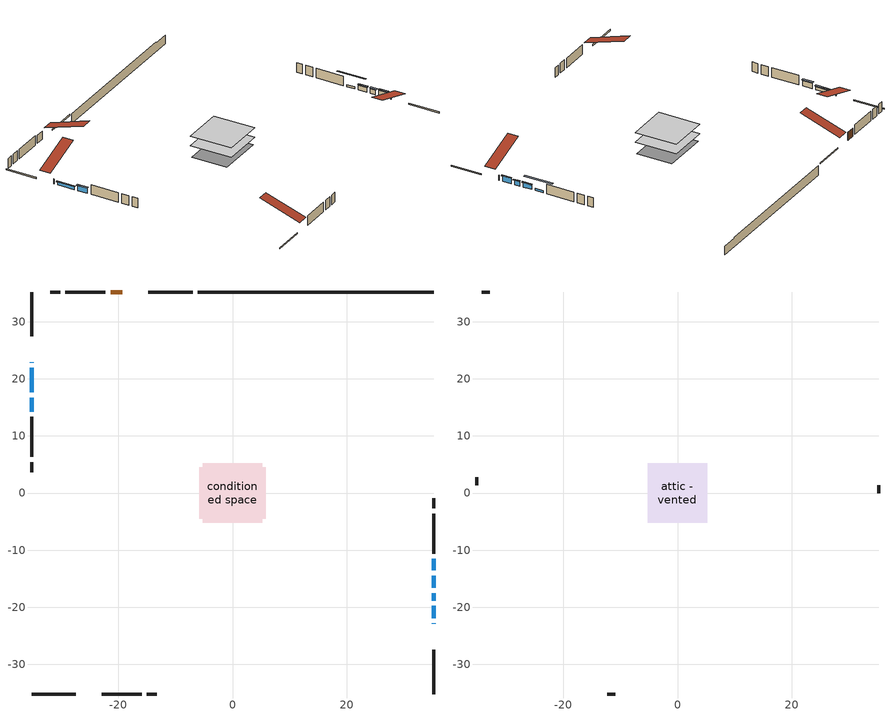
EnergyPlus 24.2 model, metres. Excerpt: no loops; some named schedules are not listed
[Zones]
conditioned space
 floor adiabatic (AdiabaticFloorConstruction): -5.24,-5.24 -5.24,5.24 5.24,5.24 5.24,-5.24 z0.61
 floor foundation (Slab1 construction): -5.84,-4.47 -5.84,4.47 5.84,4.47 5.84,-4.47 z-1.83
 wall outside (RimJoist1 construction): -6.98,35.2 -14.72,35.2 / -35.2,-35.2 -27.46,-35.2 / -35.2,35.2 -35.2,27.46 / 35.2,-35.2 35.2,-27.46 z0.61:0.91
 wall outside (AdiabaticWallConstruction 1): -19.26,35.2 -21.36,35.2 z0.61:2.64
 wall outside (AdiabaticWallConstruction): -35.2,22.92 -35.2,22.82 / 35.2,-22.92 35.2,-22.82 z0.61:1.83; 35.2,-21.89 35.2,-19.76 / -35.2,16.7 -35.2,14.26 z0.61:1.98; 35.2,-18.83 35.2,-17.56 / 35.2,-16.63 35.2,-14.5 z0.61:1.78; -35.2,21.89 -35.2,17.63 z0.61:1.37; 35.2,-13.57 35.2,-11.54 z0.61:1.12
 wall outside (Wall1 construction): -22.29,35.2 -29.27,35.2 / -22.92,-35.2 -15.93,-35.2 / -35.2,13.33 -35.2,6.35 / 35.2,-10.61 35.2,-3.63 z0.61:3.05
 wall outside (Wall2 construction): -30.2,35.2 -31.95,35.2 / -15,-35.2 -13.25,-35.2 / -35.2,5.42 -35.2,3.66 / 35.2,-2.7 35.2,-0.94 z0.61:3.05
 wall foundation (FoundationWall1 construction): -6.05,35.2,-1.83 -6.05,35.2,0.61 31.07,35.2,0.61 31.07,35.2,0.36 35.2,35.2,0.36 35.2,35.2,-1.83
 window (WindowConstruction 5): -35.2,22.92 -35.2,22.82 z0.61:1.83
 window (WindowConstruction 6): 35.2,-22.92 35.2,-22.82 z0.61:1.83
 window (WindowConstruction): 35.2,-21.89 35.2,-19.76 z0.61:1.98
 window (WindowConstruction 1): 35.2,-18.83 35.2,-17.56 z0.61:1.78
 window (WindowConstruction 2): 35.2,-16.63 35.2,-14.5 z0.61:1.78
 window (WindowConstruction 3): -35.2,21.89 -35.2,17.63 z0.61:1.37
 window (WindowConstruction 4): -35.2,16.7 -35.2,14.26 z0.61:1.98
 window (WindowConstruction 7): 35.2,-13.57 35.2,-11.54 z0.61:1.12
 door (Door): -19.26,35.2 -21.36,35.2 z0.61:2.64
 ceiling adiabatic (AdiabaticFloorConstruction): 5.24,-5.24 5.24,5.24 -5.24,5.24 -5.24,-5.24 z0.61
attic - vented
 floor to conditioned space (Floor1 construction Reversed): -5.24,-5.24 -5.24,5.24 5.24,5.24 5.24,-5.24 z3.05
 wall outside (Wall3 construction): -32.88,35.2 -34.27,35.2 / -12.32,-35.2 -10.94,-35.2 / -35.2,2.73 -35.2,1.35 / 35.2,-0.01 35.2,1.37 z0.61:3.05
 roof outside (Roof1 construction): -18.34,35.2,3.05 -18.34,24.99,6.45 -15.65,24.99,6.45 -15.65,35.2,3.05; -23.84,-35.2,3.05 -23.84,-24.99,6.45 -26.53,-24.99,6.45 -26.53,-35.2,3.05; -35.2,23.84,3.05 -24.99,23.84,6.45 -24.99,26.53,6.45 -35.2,26.53,3.05; 35.2,-23.84,3.05 24.99,-23.84,6.45 24.99,-26.53,6.45 35.2,-26.53,3.05
shading: 35.2,-19.56 35.2,-22.09 35.61,-22.09 35.61,-19.56 z2.18; 35.2,-17.36 35.2,-19.03 35.61,-19.03 35.61,-17.36 z1.98; 35.2,-14.3 35.2,-16.83 35.61,-16.83 35.61,-14.3 z1.98; -35.2,17.42 -35.2,22.09 -35.61,22.09 -35.61,17.42 z1.57; -35.2,14.06 -35.2,16.9 -35.61,16.9 -35.61,14.06 z2.18; 35.2,-8.9 35.2,-16.21 35.61,-16.21 35.61,-8.9 z3.76
[Building]
Building 1: Terrain=Suburbs
[Site:Location]
Edmonton Intl AP_AB: Latitude {deg}=53.31; Longitude {deg}=-113.58; Time Zone {hr}=-7; Elevation {m}=723; Keep Site Location Information=Yes
[Site:GroundTemperature:Shallow]
-1.56185, -3.61833, -3.78302, -2.80711, 1.11059, 5.01004, 8.39065, 10.5322, 10.7141, 8.97234, 5.67794, 1.89811
[Site:WaterMainsTemperature]
Calculation Method=Schedule; Temperature Schedule=mains temperature schedule
[Material] Roughness=Rough; Thermal Absorptance=0.9
Name | Thickness {m} | Conductivity {W/m-K} | Density {kg/m3} | Specific Heat {J/kg-K} | Solar Absorptance | Visible Absorptance
asphalt or fiberglass shingles | 0.00635 | 0.162714 | 1121.4 | 1465.45 | 0.4 | 0.4
ceiling loosefill ins | 0.0846667 | 0.0480833 | 16.02 | 1046.75 | 0.7 | 0.7
ceiling stud and cavity | 0.1397 | 0.0951285 | 65.682 | 1177.47 | 0.7 | 0.7
concrete 4.0 in. | 0.1016 | 1.803125 | 2242.8 | 837.4 | 0.7 | 0.7
concrete 8.0 in. | 0.2032 | 1.803125 | 2242.8 | 837.4 | 0.7 | 0.7
door material | 0.04445 | 0.053851 | 512.64 | 1214.23 | 0.7 | 0.7
exterior vertical ins | 0.0229503 | 0.029427 | 32.04 | 1214.23 | 0.7 | 0.7
floor covering | 0.0127 | 0.0433444 | 54.468 | 1339.84 | 0.6 | 0.6
floor rigid ins; wall rigid ins | 0.512978 | 0.029427 | 32.04 | 1214.23 | 0.7 | 0.7
floor stud and cavity | 0.1397 | 1.75129 | 37.0049 | 1207.88 | 0.7 | 0.7
furniture material conditioned space 1 | 0.1524 | 0.115458 | 640.8 | 1214.23 | 0.6 | 0.6
gypsum board | 0.0127 | 0.160291 | 801 | 837.4 | 0.6 | 0.6
gypsum board 1 | 0.0127 | 0.160291 | 801 | 837.4 | 0.7 | 0.7
osb sheathing 0.5 in. | 0.0127 | 0.115458 | 512.64 | 1214.23 | 0.7 | 0.7
osb sheathing 0.75 in. | 0.01905 | 0.115458 | 512.64 | 1214.23 | 0.7 | 0.7
osb sheathing 2.0 in. | 0.0508 | 0.115458 | 512.64 | 1214.23 | 0.7 | 0.7
rim joist stud and cavity | 0.0508 | 0.0314757 | 125.044 | 1163.47 | 0.6 | 0.6
wall stud and cavity | 0.1397 | 0.100556 | 139.0536 | 1170.24 | 0.7 | 0.7
wall stud and cavity 1 | 0.1397 | 0.11206 | 139.0536 | 1170.24 | 0.7 | 0.7
wall stud and cavity 2 | 0.0889 | 6.1454 | 50.32683 | 1063.81 | 0.6 | 0.6
wall stud and cavity 3 | 0.0889 | 0.380278 | 52.3479 | 1209.89 | 0.7 | 0.7
wall stud and cavity 4 | 0.0889 | 0.391764 | 83.0341 | 1211.67 | 0.7 | 0.7
wood siding | 0.0254 | 0.102417 | 544.68 | 1172.36 | 0.4 | 0.4
wood siding 1 | 0.00254 | 0.102417 | 544.68 | 1172.36 | 0.4 | 0.4
wood siding 2; wood siding 3; wood siding 4 | 0.0254 | 0.102417 | 544.68 | 1172.36 | 0.7 | 0.7
[WindowMaterial:SimpleGlazingSystem]
Name | U-Factor {W/m2-K} | Solar Heat Gain Coefficient
WindowMaterial | 2.89408 | 0.69
WindowMaterial 1 | 2.92076 | 0.67
WindowMaterial 2 | 2.90203 | 0.68
WindowMaterial 3 | 2.93212 | 0.66
WindowMaterial 4 | 2.890102 | 0.69
WindowMaterial 5 | 3.276206 | 0.41
WindowMaterial 6 | 2.699889 | 0.41
[Construction]
AdiabaticFloorConstruction: floor stud and cavity, floor rigid ins, osb sheathing 0.75 in., floor covering
AdiabaticWallConstruction: wood siding 3, wall rigid ins, wall stud and cavity 3, gypsum board
AdiabaticWallConstruction 1: wood siding 4, wall rigid ins, wall stud and cavity 3, gypsum board
Door: door material
Floor1 construction Reversed: gypsum board, ceiling stud and cavity, ceiling loosefill ins
FoundationWall1 construction: concrete 8.0 in., gypsum board 1
furniture construction conditioned space 1: furniture material conditioned space 1
PartitionWallConstruction: gypsum board, wall stud and cavity 4, gypsum board
RimJoist1 construction: wood siding 2, osb sheathing 2.0 in., rim joist stud and cavity
Roof1 construction: asphalt or fiberglass shingles
Slab1 construction: concrete 4.0 in.
Wall1 construction: wood siding, osb sheathing 0.5 in., wall stud and cavity, gypsum board
Wall2 construction: wood siding, osb sheathing 0.5 in., wall stud and cavity 1, gypsum board
Wall3 construction: wood siding 1, wall stud and cavity 2
WindowConstruction: WindowMaterial
WindowConstruction 1: WindowMaterial 1
WindowConstruction 2: WindowMaterial 2
WindowConstruction 3: WindowMaterial 3
WindowConstruction 4: WindowMaterial 4
WindowConstruction 5; WindowConstruction 6: WindowMaterial 5
WindowConstruction 7: WindowMaterial 6
[Zone] Multiplier=1; Part of Total Floor Area=Yes
Name | Volume {m3}
attic - vented | 60.6142
conditioned space | 546.4
[Space]
Name | Zone | Volume {m3}
attic - vented 1 | attic - vented | 60.6142
conditioned space 1 | conditioned space | 546.4
[ZoneInfiltration:EffectiveLeakageArea]
infil attic - vented 1: Zone or Space=attic - vented 1; Schedule=Always On Discrete; Effective Air Leakage Area {cm2}=3818.09; Stack Coefficient=0.000406102; Wind Coefficient=1.36156e-05
[ZoneMixing]
whole house fan mix: Zone or Space=attic - vented; Schedule=Always On Continuous; Design Flow Rate Calculation Method=Flow/Zone; Design Flow Rate {m3/s}=0; Source Zone or Space=conditioned space
[SurfaceProperty:ExposedFoundationPerimeter]
Slab1: Exposed Perimeter Calculation Method=TotalExposedPerimeter; Total Exposed Perimeter {m}=41.251
[InternalMass] Zone or ZoneList=conditioned space; Space or SpaceList=conditioned space 1
Name | Construction | Surface Area {m2}
furniture mass conditioned space 1 | furniture construction conditioned space 1 | 85.7201
partition wall mass | PartitionWallConstruction | 214.3
[Lights]
interior lighting: Zone or ZoneList or Space or SpaceList=conditioned space 1; Schedule=interior lighting schedule; Design Level Calculation Method=LightingLevel; Lighting Level {W}=343.2; Return Air Fraction=0; Fraction Radiant=0.6; Fraction Visible=0.2; Fraction Replaceable=1
[People]
occupants: Zone or ZoneList or Space or SpaceList=conditioned space 1; Number of People Schedule=occupants schedule; Number of People Calculation Method=People; Number of People=3; Fraction Radiant=0.314171; Sensible Heat Fraction=0.56303; Activity Level Schedule=occupants activity schedule; Carbon Dioxide Generation Rate {m3/s-W}=0; Enable ASHRAE 55 Comfort Warnings=No; Mean Radiant Temperature Calculation Type=EnclosureAveraged
[ElectricEquipment] Zone or ZoneList or Space or SpaceList=conditioned space 1; Design Level Calculation Method=EquipmentLevel
Name | Schedule | Design Level {W} | Fraction Latent | Fraction Radiant | Fraction Lost
clothes dryer | clothes dryer schedule | 140.772 | 0.015 | 0.081 | 0.85
clothes washer | clothes washer schedule | 32.1985 | 0.03 | 0.162 | 0.7
cooking range | cooking range schedule | 215.147 | 0.08 | 0.432 | 0.2
dishwasher | dishwasher schedule | 66.8632 | 0.3 | 0.18 | 0.4
fridge | fridge schedule | 72.9452 | 0 | 0.6 | 0
mech vent bath fan 0 | mech vent bath fan 0 schedule | 50.2 | 0 | 0 | 1
mech vent bath fan 1 | mech vent bath fan 1 schedule | 50.2 | 0 | 0 | 1
mech vent house fan | mech vent house fan schedule | 0 | 0 | 0 | 1
mech vent house fan cfis | mech vent house fan cfis schedule | 0 | 0 | 0 | 0
mech vent range fan 0 | mech vent range fan 0 schedule | 57 | 0 | 0 | 1
misc plug loads | misc plug loads schedule | 494.7 | 0.045 | 0.513 | 0.1
whole house fan | Always On Discrete | 0 | 0 | 0 | 1
[OtherEquipment] Zone or ZoneList or Space or SpaceList=conditioned space 1; Design Level Calculation Method=EquipmentLevel
Name | Fuel Type | Schedule | Design Level {W} | Fraction Latent | Fraction Radiant | Fraction Lost
clothes dryer 1 | Electricity | clothes dryer schedule | 0 | 0.015 | 0.081 | 0.85
cooking range 1 | Electricity | cooking range schedule | 0 | 0.08 | 0.432 | 0.2
general water use latent | None | general water use schedule | 62.594 | 1 | 0 | 0
general water use sensible | None | general water use schedule | -61.6891 | 0 | 0.6 | 0
mech vent house fan latent load | None | Always On Discrete | 0 | 1 | 0 | 0
mech vent house fan sensible load | None | Always On Discrete | 0 | 0 | 0 | 0
water heater energy adjustment1 | NaturalGas | Always On Discrete | 0.01 | 0 | 0 | 1
[ZoneInfiltration:DesignFlowRate] Zone or ZoneList or Space or SpaceList=conditioned space 1; Schedule=Always On Discrete; Design Flow Rate Calculation Method=Flow/Zone; Design Flow Rate {m3/s}=0
infil flow; natural vent flow; whole house fan flow
[AvailabilityManager:Scheduled]
central ac and furnace airloop Availability Manager: Schedule=Always On Discrete
[Foundation:Kiva]
Foundation Kiva 1: Initial Indoor Air Temperature {C}=18; Wall Height Above Grade {m}=0.609996; Wall Depth Below Slab {m}=0.2032; Custom Block Material Name 1=exterior vertical ins; Custom Block Depth 1 {m}=2.43998; Custom Block X Position 1 {m}=0.2159; Custom Block Z Position 1 {m}=0
[Foundation:Kiva:Settings]
Soil Conductivity {W/m-K}=0.849921; Soil Density {kg/m3}=1842.3; Soil Specific Heat {J/kg-K}=418.7; Ground Solar Absorptivity=0.9; Ground Thermal Absorptivity=0.9; Ground Surface Roughness {m}=0.03; Far-Field Width {m}=40; Deep-Ground Boundary Condition=ZeroFlux; Deep-Ground Depth {m}=40; Minimum Cell Dimension {m}=0.2; Maximum Cell Growth Coefficient=3; Simulation Timestep=Timestep
[Exterior:Lights]
exterior lighting: Schedule=exterior lighting schedule; Design Level {W}=75.6
[EnergyManagementSystem:GlobalVariable]
central_ac_and_furnace_airloop_Fan_RTF
infil_program_Qfan
infil_program_Qinf
natural_vent_program_Qnv
natural_vent_program_Qwhf
[EnergyManagementSystem:Sensor]
Name | Output:Variable or Output:Meter Index Key | Output:Variable or Output:Meter
airflow_gain | infil flow | Infiltration Sensible Heat Gain Energy
airflow_gain_1 | natural vent flow | Infiltration Sensible Heat Gain Energy
airflow_gain_2 | whole house fan flow | Infiltration Sensible Heat Gain Energy
airflow_loss | infil flow | Infiltration Sensible Heat Loss Energy
airflow_loss_1 | natural vent flow | Infiltration Sensible Heat Loss Energy
airflow_loss_2 | whole house fan flow | Infiltration Sensible Heat Loss Energy
clg_load_cond |  | Cooling:EnergyTransfer:Zone:CONDITIONED SPACE
clg_sp_s; clg_sp_s_1 | cooling setpoint | Schedule Value
clothes_dryer_exhaust_0_sch_s | clothes dryer exhaust 0 schedule | Schedule Value
cool_season | cooling season schedule | Schedule Value
htg_load_cond |  | Heating:EnergyTransfer:Zone:CONDITIONED SPACE
htg_sp_s; htg_sp_s_1 | heating setpoint | Schedule Value
ig_ee_conv | clothes dryer | Electric Equipment Convective Heating Energy
ig_ee_conv_2 | cooking range | Electric Equipment Convective Heating Energy
ig_ee_conv_4 | fridge | Electric Equipment Convective Heating Energy
ig_ee_conv_5 | misc plug loads | Electric Equipment Convective Heating Energy
ig_ee_conv_6 | whole house fan | Electric Equipment Convective Heating Energy
ig_ee_rad | clothes dryer | Electric Equipment Radiant Heating Energy
ig_ee_rad_2 | cooking range | Electric Equipment Radiant Heating Energy
ig_ee_rad_4 | fridge | Electric Equipment Radiant Heating Energy
ig_ee_rad_5 | misc plug loads | Electric Equipment Radiant Heating Energy
ig_ee_rad_6 | whole house fan | Electric Equipment Radiant Heating Energy
ig_lgt_conv | interior lighting | Lights Convective Heating Energy
ig_lgt_rad | interior lighting | Lights Radiant Heating Energy
ig_lgt_vis | interior lighting | Lights Visible Radiation Heating Energy
ig_oe_conv | clothes dryer 1 | Other Equipment Convective Heating Energy
ig_oe_conv_1 | cooking range 1 | Other Equipment Convective Heating Energy
ig_oe_conv_2 | general water use latent | Other Equipment Convective Heating Energy
ig_oe_conv_3 | general water use sensible | Other Equipment Convective Heating Energy
ig_oe_conv_4 | water heater energy adjustment1 | Other Equipment Convective Heating Energy
ig_oe_rad | clothes dryer 1 | Other Equipment Radiant Heating Energy
ig_oe_rad_1 | cooking range 1 | Other Equipment Radiant Heating Energy
ig_oe_rad_2 | general water use latent | Other Equipment Radiant Heating Energy
ig_oe_rad_3 | general water use sensible | Other Equipment Radiant Heating Energy
ig_oe_rad_4 | water heater energy adjustment1 | Other Equipment Radiant Heating Energy
ig_ppl_conv | occupants | People Convective Heating Energy
ig_ppl_rad | occupants | People Radiant Heating Energy
im_conv | furniture mass conditioned space 1 | Surface Inside Face Convection Heat Gain Energy
im_conv_1 | partition wall mass | Surface Inside Face Convection Heat Gain Energy
im_ig | furniture mass conditioned space 1 | Surface Inside Face Internal Gains Radiation Heat Gain Energy
im_ig_1 | partition wall mass | Surface Inside Face Internal Gains Radiation Heat Gain Energy
im_lgt | furniture mass conditioned space 1 | Surface Inside Face Lights Radiation Heat Gain Energy
im_lgt_1 | partition wall mass | Surface Inside Face Lights Radiation Heat Gain Energy
im_sol | furniture mass conditioned space 1 | Surface Inside Face Solar Radiation Heat Gain Energy
im_sol_1 | partition wall mass | Surface Inside Face Solar Radiation Heat Gain Energy
im_surf | furniture mass conditioned space 1 | Surface Inside Face Net Surface Thermal Radiation Heat Gain Energy
im_surf_1 | partition wall mass | Surface Inside Face Net Surface Thermal Radiation Heat Gain Energy
mech_vent_bath_fan_0_sch_s | mech vent bath fan 0 schedule | Schedule Value
mech_vent_bath_fan_1_sch_s | mech vent bath fan 1 schedule | Schedule Value
mech_vent_range_fan_0_sch_s | mech vent range fan 0 schedule | Schedule Value
mv_conv | mech vent bath fan 0 | Electric Equipment Convective Heating Energy
mv_conv_1 | mech vent bath fan 1 | Electric Equipment Convective Heating Energy
mv_conv_2 | mech vent house fan | Electric Equipment Convective Heating Energy
mv_conv_3 | mech vent house fan cfis | Electric Equipment Convective Heating Energy
mv_conv_4 | mech vent range fan 0 | Electric Equipment Convective Heating Energy
mv_conv_5 | mech vent house fan latent load | Other Equipment Convective Heating Energy
mv_conv_6 | mech vent house fan sensible load | Other Equipment Convective Heating Energy
mv_rad | mech vent bath fan 0 | Electric Equipment Radiant Heating Energy
mv_rad_1 | mech vent bath fan 1 | Electric Equipment Radiant Heating Energy
mv_rad_2 | mech vent house fan | Electric Equipment Radiant Heating Energy
mv_rad_3 | mech vent house fan cfis | Electric Equipment Radiant Heating Energy
mv_rad_4 | mech vent range fan 0 | Electric Equipment Radiant Heating Energy
mv_rad_5 | mech vent house fan latent load | Other Equipment Radiant Heating Energy
mv_rad_6 | mech vent house fan sensible load | Other Equipment Radiant Heating Energy
natural_vent_s | natural vent schedule | Schedule Value
out_pb_s |  | Site Outdoor Air Barometric Pressure
out_wt_s |  | Site Outdoor Air Humidity Ratio
site_vw_s |  | Site Wind Speed
ss_back_out | Window1 | Surface Window Shortwave from Zone Back Out Window Heat Transfer Rate
ss_back_out_1 | Window2 | Surface Window Shortwave from Zone Back Out Window Heat Transfer Rate
ss_back_out_2 | Window3 | Surface Window Shortwave from Zone Back Out Window Heat Transfer Rate
ss_back_out_3 | Window4 | Surface Window Shortwave from Zone Back Out Window Heat Transfer Rate
ss_back_out_4 | Window5 | Surface Window Shortwave from Zone Back Out Window Heat Transfer Rate
ss_back_out_5 | Window6 | Surface Window Shortwave from Zone Back Out Window Heat Transfer Rate
ss_back_out_6 | Window8 | Surface Window Shortwave from Zone Back Out Window Heat Transfer Rate
ss_back_out_7 | Window9 | Surface Window Shortwave from Zone Back Out Window Heat Transfer Rate
ss_conv | Door1 | Surface Inside Face Convection Heat Gain Energy
ss_conv_1 | Window1 | Surface Inside Face Convection Heat Gain Energy
ss_conv_2 | Window2 | Surface Inside Face Convection Heat Gain Energy
ss_conv_3 | Window3 | Surface Inside Face Convection Heat Gain Energy
ss_conv_4 | Window4 | Surface Inside Face Convection Heat Gain Energy
ss_conv_5 | Window5 | Surface Inside Face Convection Heat Gain Energy
ss_conv_6 | Window6 | Surface Inside Face Convection Heat Gain Energy
ss_conv_7 | Window8 | Surface Inside Face Convection Heat Gain Energy
ss_conv_8 | Window9 | Surface Inside Face Convection Heat Gain Energy
ss_ig | Door1 | Surface Inside Face Internal Gains Radiation Heat Gain Energy
ss_ig_1 | Window1 | Surface Inside Face Internal Gains Radiation Heat Gain Energy
ss_ig_2 | Window2 | Surface Inside Face Internal Gains Radiation Heat Gain Energy
ss_ig_3 | Window3 | Surface Inside Face Internal Gains Radiation Heat Gain Energy
ss_ig_4 | Window4 | Surface Inside Face Internal Gains Radiation Heat Gain Energy
ss_ig_5 | Window5 | Surface Inside Face Internal Gains Radiation Heat Gain Energy
ss_ig_6 | Window6 | Surface Inside Face Internal Gains Radiation Heat Gain Energy
ss_ig_7 | Window8 | Surface Inside Face Internal Gains Radiation Heat Gain Energy
ss_ig_8 | Window9 | Surface Inside Face Internal Gains Radiation Heat Gain Energy
ss_lgt | Door1 | Surface Inside Face Lights Radiation Heat Gain Energy
ss_sol | Door1 | Surface Inside Face Solar Radiation Heat Gain Energy
ss_surf | Door1 | Surface Inside Face Net Surface Thermal Radiation Heat Gain Energy
ss_surf_1 | Window1 | Surface Inside Face Net Surface Thermal Radiation Heat Gain Energy
ss_surf_2 | Window2 | Surface Inside Face Net Surface Thermal Radiation Heat Gain Energy
ss_surf_3 | Window3 | Surface Inside Face Net Surface Thermal Radiation Heat Gain Energy
ss_surf_4 | Window4 | Surface Inside Face Net Surface Thermal Radiation Heat Gain Energy
ss_surf_5 | Window5 | Surface Inside Face Net Surface Thermal Radiation Heat Gain Energy
ss_surf_6 | Window6 | Surface Inside Face Net Surface Thermal Radiation Heat Gain Energy
ss_surf_7 | Window8 | Surface Inside Face Net Surface Thermal Radiation Heat Gain Energy
ss_surf_8 | Window9 | Surface Inside Face Net Surface Thermal Radiation Heat Gain Energy
ss_trans_in | Window1 | Surface Window Transmitted Solar Radiation Rate
ss_trans_in_1 | Window2 | Surface Window Transmitted Solar Radiation Rate
ss_trans_in_2 | Window3 | Surface Window Transmitted Solar Radiation Rate
ss_trans_in_3 | Window4 | Surface Window Transmitted Solar Radiation Rate
ss_trans_in_4 | Window5 | Surface Window Transmitted Solar Radiation Rate
ss_trans_in_5 | Window6 | Surface Window Transmitted Solar Radiation Rate
ss_trans_in_6 | Window8 | Surface Window Transmitted Solar Radiation Rate
ss_trans_in_7 | Window9 | Surface Window Transmitted Solar Radiation Rate
ss_trans_out | Window1 | Surface Inside Face Initial Transmitted Diffuse Transmitted Out Window Solar Radiation Rate
ss_trans_out_1 | Window2 | Surface Inside Face Initial Transmitted Diffuse Transmitted Out Window Solar Radiation Rate
ss_trans_out_2 | Window3 | Surface Inside Face Initial Transmitted Diffuse Transmitted Out Window Solar Radiation Rate
ss_trans_out_3 | Window4 | Surface Inside Face Initial Transmitted Diffuse Transmitted Out Window Solar Radiation Rate
ss_trans_out_4 | Window5 | Surface Inside Face Initial Transmitted Diffuse Transmitted Out Window Solar Radiation Rate
ss_trans_out_5 | Window6 | Surface Inside Face Initial Transmitted Diffuse Transmitted Out Window Solar Radiation Rate
ss_trans_out_6 | Window8 | Surface Inside Face Initial Transmitted Diffuse Transmitted Out Window Solar Radiation Rate
ss_trans_out_7 | Window9 | Surface Inside Face Initial Transmitted Diffuse Transmitted Out Window Solar Radiation Rate
s_conv | Floor1 | Surface Inside Face Convection Heat Gain Energy
s_conv_1 | FoundationWall1 | Surface Inside Face Convection Heat Gain Energy
s_conv_10 | Wall1:180 | Surface Inside Face Convection Heat Gain Energy
s_conv_11 | Wall1:270 | Surface Inside Face Convection Heat Gain Energy
s_conv_12 | Wall1:90 | Surface Inside Face Convection Heat Gain Energy
s_conv_13 | Wall2:0 | Surface Inside Face Convection Heat Gain Energy
s_conv_14 | Wall2:180 | Surface Inside Face Convection Heat Gain Energy
s_conv_15 | Wall2:270 | Surface Inside Face Convection Heat Gain Energy
s_conv_16 | Wall2:90 | Surface Inside Face Convection Heat Gain Energy
s_conv_2 | inferred conditioned ceiling | Surface Inside Face Convection Heat Gain Energy
s_conv_3 | inferred conditioned floor | Surface Inside Face Convection Heat Gain Energy
s_conv_4 | RimJoist1:0 | Surface Inside Face Convection Heat Gain Energy
s_conv_5 | RimJoist1:180 | Surface Inside Face Convection Heat Gain Energy
s_conv_6 | RimJoist1:270 | Surface Inside Face Convection Heat Gain Energy
s_conv_7 | RimJoist1:90 | Surface Inside Face Convection Heat Gain Energy
s_conv_8 | Slab1 | Surface Inside Face Convection Heat Gain Energy
s_conv_9 | Wall1:0 | Surface Inside Face Convection Heat Gain Energy
s_ig | Floor1 | Surface Inside Face Internal Gains Radiation Heat Gain Energy
s_ig_1 | FoundationWall1 | Surface Inside Face Internal Gains Radiation Heat Gain Energy
s_ig_10 | Wall1:180 | Surface Inside Face Internal Gains Radiation Heat Gain Energy
s_ig_11 | Wall1:270 | Surface Inside Face Internal Gains Radiation Heat Gain Energy
s_ig_12 | Wall1:90 | Surface Inside Face Internal Gains Radiation Heat Gain Energy
s_ig_13 | Wall2:0 | Surface Inside Face Internal Gains Radiation Heat Gain Energy
s_ig_14 | Wall2:180 | Surface Inside Face Internal Gains Radiation Heat Gain Energy
s_ig_15 | Wall2:270 | Surface Inside Face Internal Gains Radiation Heat Gain Energy
s_ig_16 | Wall2:90 | Surface Inside Face Internal Gains Radiation Heat Gain Energy
s_ig_2 | inferred conditioned ceiling | Surface Inside Face Internal Gains Radiation Heat Gain Energy
s_ig_3 | inferred conditioned floor | Surface Inside Face Internal Gains Radiation Heat Gain Energy
s_ig_4 | RimJoist1:0 | Surface Inside Face Internal Gains Radiation Heat Gain Energy
s_ig_5 | RimJoist1:180 | Surface Inside Face Internal Gains Radiation Heat Gain Energy
s_ig_6 | RimJoist1:270 | Surface Inside Face Internal Gains Radiation Heat Gain Energy
s_ig_7 | RimJoist1:90 | Surface Inside Face Internal Gains Radiation Heat Gain Energy
s_ig_8 | Slab1 | Surface Inside Face Internal Gains Radiation Heat Gain Energy
s_ig_9 | Wall1:0 | Surface Inside Face Internal Gains Radiation Heat Gain Energy
s_lgt | Floor1 | Surface Inside Face Lights Radiation Heat Gain Energy
s_lgt_1 | FoundationWall1 | Surface Inside Face Lights Radiation Heat Gain Energy
s_lgt_10 | Wall1:180 | Surface Inside Face Lights Radiation Heat Gain Energy
s_lgt_11 | Wall1:270 | Surface Inside Face Lights Radiation Heat Gain Energy
s_lgt_12 | Wall1:90 | Surface Inside Face Lights Radiation Heat Gain Energy
s_lgt_13 | Wall2:0 | Surface Inside Face Lights Radiation Heat Gain Energy
s_lgt_14 | Wall2:180 | Surface Inside Face Lights Radiation Heat Gain Energy
s_lgt_15 | Wall2:270 | Surface Inside Face Lights Radiation Heat Gain Energy
